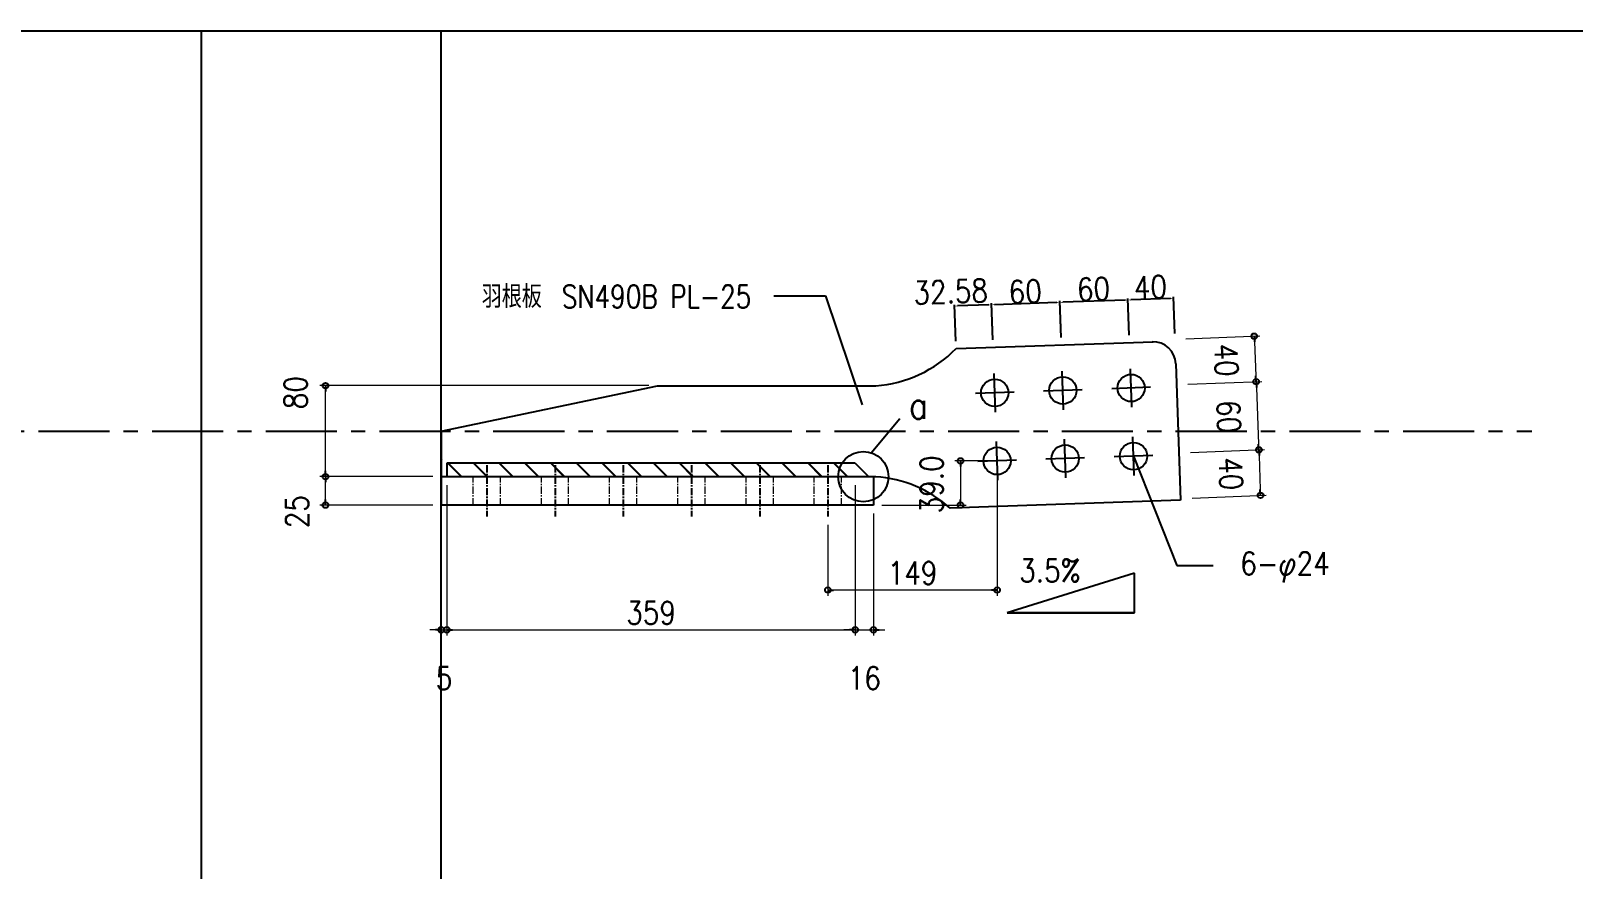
# Model space of a CAD drawing. Extents: x 89504 to 815623, y -104886 to 219894.
# Drawn here: x 812910 to 814266, y -102654 to -101916 of the extents above; entities that cross this region are included whole.
import ezdxf
from ezdxf.enums import TextEntityAlignment as Align

# ---------------------------------------------------------------- set-up
doc = ezdxf.new("R2010")
doc.units = 0
doc.header["$MEASUREMENT"] = 0
doc.linetypes.add('CENTER1', pattern=[10, 6.25, -1.25, 1.25, -1.25])
doc.linetypes.add('DUMMY', pattern=[0])
doc.layers.get('0').update_dxf_attribs({"color": 3, "linetype": 'CONTINUOUS'})
doc.layers.get('Defpoints').update_dxf_attribs({"linetype": 'CONTINUOUS'})
for name, color, linetype, plot in [('00_ADDL', 253, 'CONTINUOUS', False), ('_1-F_ADDL', 8, 'DUMMY', False), ('waku$0$DEF', 161, 'CONTINUOUS', False)]:
    doc.layers.add(name, color=color, linetype=linetype, plot=plot)
for name, color, linetype in [('I図面枠', 211, 'CONTINUOUS'), ('寸法', 4, 'CONTINUOUS'), ('金物', 7, 'CONTINUOUS')]:
    doc.layers.add(name, color=color, linetype=linetype)
doc.styles.add('DRACAD', font='txt', dxfattribs={"width": 0.85, "bigfont": 'extfont2'})
doc.styles.add('KANJI', font='simplex.shx', dxfattribs={"width": 0.7, "bigfont": 'extfont2.shx'})
doc.styles.add('S020', font='simplex.shx', dxfattribs={"width": 0.8, "height": 100, "bigfont": 'extfont2.shx'})
doc.styles.get("Standard").update_dxf_attribs({"font": 'arial.ttf'})
doc.dimstyles.new('ISO-25', dxfattribs={"dimtxt": 2.5, "dimasz": 2.5, "dimexe": 1.25, "dimexo": 0.625, "dimtad": 1, "dimdec": 4, "dimdsep": 46, "dimtxsty": 'Standard', "dimcen": 2.5, "dimadec": 0, "dimazin": 0, "dimtfac": 1, "dimtdec": 4, "dimtmove": 0, "dimatfit": 3, "dimfxl": 1, "dimtolj": 1, "dimtzin": 0, "dimarcsym": 0})
doc.dimstyles.new('S5', dxfattribs={"dimscale": 5, "dimtxt": 4, "dimasz": 1, "dimexe": 1, "dimexo": 1.5, "dimgap": 1, "dimtad": 1, "dimtxsty": 'KANJI', "dimblk": 'ORIGIN', "dimcen": 0, "dimclrd": 256, "dimclre": 256, "dimclrt": 256, "dimadec": 0, "dimazin": 0, "dimtfac": 1, "dimtmove": 2, "dimatfit": 2, "dimfxl": 1, "dimtolj": 2, "dimlwd": 5, "dimlwe": 5, "dimarcsym": 0})

# ---------------------------------------------------------------- blocks, each defined once
blk = doc.blocks.new('waku')
at = {"layer": 'waku$0$DEF'}
blk.add_lwpolyline([(-76102, 40666), (92098, 40666), (92098, -78134), (-76102, -78134)], close=True, dxfattribs=at)
blk = doc.blocks.new('_ORIGIN')
at = {"color": 0, "linetype": 'ByBlock'}
blk.add_line((0, 0), (-1, 0), dxfattribs=at)
blk.add_circle((0, 0), 0.5, dxfattribs=at)
blk = doc.blocks.new('*D153')
at = {"layer": 'Defpoints', "color": 0, "linetype": 'Continuous', "transparency": 16777216}
for p in [(813271.2, -102308.4), (813276.2, -102327.4), (813276.2, -102443.1)]:
    blk.add_point(p, dxfattribs=at)
at = {"layer": '寸法', "linetype": 'Continuous', "lineweight": 5, "transparency": 16777216}
for p, q in [((813271.2, -102315.9), (813271.2, -102448.1)), ((813276.2, -102334.9), (813276.2, -102448.1)), ((813266.2, -102443.1), (813261.2, -102443.1)), ((813271.2, -102443.1), (813276.2, -102443.1)), ((813281.2, -102443.1), (813286.2, -102443.1))]:
    blk.add_line(p, q, dxfattribs=at)
at = {"layer": '寸法', "linetype": 'Continuous', "lineweight": 5, "transparency": 16777216, "xscale": 5, "yscale": 5, "zscale": 5}
blk.add_blockref('_ORIGIN', (813271.2, -102443.1), dxfattribs=at)
at = {"layer": '寸法', "linetype": 'Continuous', "lineweight": 5, "transparency": 16777216, "xscale": 5, "yscale": 5, "zscale": 5, "rotation": 180}
blk.add_blockref('_ORIGIN', (813276.2, -102443.1), dxfattribs=at)
at = {"layer": '寸法', "linetype": 'Continuous', "transparency": 16777216, "insert": (813273.7, -102485.6), "char_height": 20, "attachment_point": 5, "style": 'DRACAD'}
blk.add_mtext('\\A2;5', dxfattribs=at)
blk = doc.blocks.new('*D154')
at = {"layer": 'Defpoints', "color": 0, "linetype": 'Continuous', "transparency": 16777216}
for p in [(813276.2, -102308.4), (813635.2, -102308.4), (813635.2, -102443.1)]:
    blk.add_point(p, dxfattribs=at)
at = {"layer": '寸法', "linetype": 'Continuous', "lineweight": 5, "transparency": 16777216}
for p, q in [((813276.2, -102315.9), (813276.2, -102448.1)), ((813635.2, -102315.9), (813635.2, -102448.1)), ((813281.2, -102443.1), (813630.2, -102443.1))]:
    blk.add_line(p, q, dxfattribs=at)
at = {"layer": '寸法', "linetype": 'Continuous', "lineweight": 5, "transparency": 16777216, "xscale": 5, "yscale": 5, "zscale": 5, "rotation": 180}
blk.add_blockref('_ORIGIN', (813276.2, -102443.1), dxfattribs=at)
at = {"layer": '寸法', "linetype": 'Continuous', "lineweight": 5, "transparency": 16777216, "xscale": 5, "yscale": 5, "zscale": 5}
blk.add_blockref('_ORIGIN', (813635.2, -102443.1), dxfattribs=at)
at = {"layer": '寸法', "linetype": 'Continuous', "transparency": 16777216, "insert": (813455.7, -102428.1), "char_height": 20, "attachment_point": 5, "style": 'DRACAD'}
blk.add_mtext('\\A2;359', dxfattribs=at)
blk = doc.blocks.new('*D155')
at = {"layer": 'Defpoints', "color": 0, "linetype": 'Continuous', "transparency": 16777216}
for p in [(813635.2, -102308.4), (813651.2, -102333.4), (813651.2, -102443.1)]:
    blk.add_point(p, dxfattribs=at)
at = {"layer": '寸法', "linetype": 'Continuous', "lineweight": 5, "transparency": 16777216}
for p, q in [((813635.2, -102315.9), (813635.2, -102448.1)), ((813651.2, -102340.9), (813651.2, -102448.1)), ((813630.2, -102443.1), (813625.2, -102443.1)), ((813635.2, -102443.1), (813651.2, -102443.1)), ((813656.2, -102443.1), (813661.2, -102443.1))]:
    blk.add_line(p, q, dxfattribs=at)
at = {"layer": '寸法', "linetype": 'Continuous', "lineweight": 5, "transparency": 16777216, "xscale": 5, "yscale": 5, "zscale": 5}
blk.add_blockref('_ORIGIN', (813635.2, -102443.1), dxfattribs=at)
at = {"layer": '寸法', "linetype": 'Continuous', "lineweight": 5, "transparency": 16777216, "xscale": 5, "yscale": 5, "zscale": 5, "rotation": 180}
blk.add_blockref('_ORIGIN', (813651.2, -102443.1), dxfattribs=at)
at = {"layer": '寸法', "linetype": 'Continuous', "transparency": 16777216, "insert": (813643.2, -102485.6), "char_height": 20, "attachment_point": 5, "style": 'DRACAD'}
blk.add_mtext('\\A2;16', dxfattribs=at)
blk = doc.blocks.new('*D156')
at = {"layer": 'Defpoints', "color": 0, "transparency": 16777216}
for p in [(813759.9, -102294.6), (813611.2, -102343.4), (813611.2, -102408.1)]:
    blk.add_point(p, dxfattribs=at)
at = {"layer": '寸法', "lineweight": 5, "transparency": 16777216}
for p, q in [((813759.9, -102302.1), (813759.9, -102413.1)), ((813611.2, -102350.9), (813611.2, -102413.1)), ((813754.9, -102408.1), (813616.2, -102408.1))]:
    blk.add_line(p, q, dxfattribs=at)
at = {"layer": '寸法', "lineweight": 5, "transparency": 16777216, "xscale": 5, "yscale": 5, "zscale": 5, "rotation": 180}
blk.add_blockref('_ORIGIN', (813611.2, -102408.1), dxfattribs=at)
at = {"layer": '寸法', "lineweight": 5, "transparency": 16777216, "xscale": 5, "yscale": 5, "zscale": 5}
blk.add_blockref('_ORIGIN', (813759.9, -102408.1), dxfattribs=at)
at = {"layer": '寸法', "transparency": 16777216, "insert": (813685.6, -102393.1), "char_height": 20, "attachment_point": 5, "style": 'DRACAD'}
blk.add_mtext('\\A2;149', dxfattribs=at)
blk = doc.blocks.new('*D157')
at = {"layer": 'Defpoints', "color": 0, "transparency": 16777216}
for p in [(813759.9, -102294.6), (813651.2, -102333.4), (813727.8, -102333.4)]:
    blk.add_point(p, dxfattribs=at)
at = {"layer": '寸法', "lineweight": 5, "transparency": 16777216}
for p, q in [((813752.4, -102294.6), (813722.8, -102294.6)), ((813727.8, -102299.6), (813727.8, -102328.4)), ((813658.7, -102333.4), (813732.8, -102333.4))]:
    blk.add_line(p, q, dxfattribs=at)
at = {"layer": '寸法', "lineweight": 5, "transparency": 16777216, "xscale": 5, "yscale": 5, "zscale": 5}
for p, rotation in [((813727.8, -102294.6), 90), ((813727.8, -102333.4), 270)]:
    blk.add_blockref('_ORIGIN', p, dxfattribs=dict(at, rotation=rotation))
at = {"layer": '寸法', "transparency": 16777216, "insert": (813702.4, -102315.2), "char_height": 20, "attachment_point": 5, "rotation": 90, "style": 'DRACAD'}
blk.add_mtext('\\A2;39.0', dxfattribs=at)
blk = doc.blocks.new('*D158')
at = {"layer": 'Defpoints', "color": 0, "transparency": 16777216}
for p in [(813169.4, -102228.4), (813461.2, -102228.4), (813271.2, -102308.4)]:
    blk.add_point(p, dxfattribs=at)
at = {"layer": '寸法', "lineweight": 5, "transparency": 16777216}
for p, q in [((813453.7, -102228.4), (813164.4, -102228.4)), ((813169.4, -102303.4), (813169.4, -102233.4)), ((813263.7, -102308.4), (813164.4, -102308.4))]:
    blk.add_line(p, q, dxfattribs=at)
at = {"layer": '寸法', "lineweight": 5, "transparency": 16777216, "xscale": 5, "yscale": 5, "zscale": 5}
for p, rotation in [((813169.4, -102228.4), 90), ((813169.4, -102308.4), 270)]:
    blk.add_blockref('_ORIGIN', p, dxfattribs=dict(at, rotation=rotation))
at = {"layer": '寸法', "transparency": 16777216, "insert": (813143.2, -102234.5), "char_height": 20, "attachment_point": 5, "rotation": 90, "style": 'DRACAD'}
blk.add_mtext('\\A2;80', dxfattribs=at)
blk = doc.blocks.new('*D159')
at = {"layer": 'Defpoints', "color": 0, "transparency": 16777216}
for p in [(813169.4, -102308.4), (813271.2, -102308.4), (813271.2, -102333.4)]:
    blk.add_point(p, dxfattribs=at)
at = {"layer": '寸法', "lineweight": 5, "transparency": 16777216}
for p, q in [((813263.7, -102308.4), (813164.4, -102308.4)), ((813169.4, -102328.4), (813169.4, -102313.4)), ((813263.7, -102333.4), (813164.4, -102333.4))]:
    blk.add_line(p, q, dxfattribs=at)
at = {"layer": '寸法', "lineweight": 5, "transparency": 16777216, "xscale": 5, "yscale": 5, "zscale": 5}
for p, rotation in [((813169.4, -102308.4), 90), ((813169.4, -102333.4), 270)]:
    blk.add_blockref('_ORIGIN', p, dxfattribs=dict(at, rotation=rotation))
at = {"layer": '寸法', "transparency": 16777216, "insert": (813144.4, -102339.2), "char_height": 20, "attachment_point": 5, "rotation": 90, "style": 'DRACAD'}
blk.add_mtext('\\A2;25', dxfattribs=at)
blk = doc.blocks.new('*D160')
at = {"layer": 'Defpoints', "color": 0, "transparency": 16777216}
for p in [(813918.5, -102187.6), (813987.7, -102224.9), (813920.1, -102227.5)]:
    blk.add_point(p, dxfattribs=at)
at = {"layer": '寸法', "lineweight": 5, "transparency": 16777216}
for p, q in [((813926, -102187.3), (813991.1, -102184.7)), ((813986.3, -102189.9), (813987.5, -102219.9)), ((813927.6, -102227.2), (813992.7, -102224.7))]:
    blk.add_line(p, q, dxfattribs=at)
at = {"layer": '寸法', "lineweight": 5, "transparency": 16777216, "xscale": 5, "yscale": 5, "zscale": 5}
for p, rotation in [((813986.1, -102184.9), 92.26815402810485), ((813987.7, -102224.9), 272.2681540281048)]:
    blk.add_blockref('_ORIGIN', p, dxfattribs=dict(at, rotation=rotation))
at = {"layer": '寸法', "transparency": 16777216, "insert": (813961.5, -102205.9), "char_height": 20, "attachment_point": 5, "rotation": 272.2682, "style": 'DRACAD'}
blk.add_mtext('\\A2;40', dxfattribs=at)
blk = doc.blocks.new('*D161')
at = {"layer": 'Defpoints', "color": 0, "transparency": 16777216}
for p in [(813922.5, -102287.5), (813924, -102327.5), (813991.6, -102324.8)]:
    blk.add_point(p, dxfattribs=at)
at = {"layer": '寸法', "lineweight": 5, "transparency": 16777216}
for p, q in [((813930, -102287.2), (813995.1, -102284.6)), ((813990.3, -102289.8), (813991.4, -102319.8)), ((813931.5, -102327.2), (813996.6, -102324.6))]:
    blk.add_line(p, q, dxfattribs=at)
at = {"layer": '寸法', "lineweight": 5, "transparency": 16777216, "xscale": 5, "yscale": 5, "zscale": 5}
for p, rotation in [((813990.1, -102284.8), 92.26815402810485), ((813991.6, -102324.8), 272.2681540281048)]:
    blk.add_blockref('_ORIGIN', p, dxfattribs=dict(at, rotation=rotation))
at = {"layer": '寸法', "transparency": 16777216, "insert": (813965.5, -102305.8), "char_height": 20, "attachment_point": 5, "rotation": 272.2682, "style": 'DRACAD'}
blk.add_mtext('\\A2;40', dxfattribs=at)
blk = doc.blocks.new('*D166')
at = {"layer": 'Defpoints', "color": 0, "transparency": 16777216}
for p in [(813920.1, -102227.5), (813922.5, -102287.5), (813990.1, -102284.8)]:
    blk.add_point(p, dxfattribs=at)
at = {"layer": '寸法', "lineweight": 5, "transparency": 16777216}
for p, q in [((813927.6, -102227.2), (813992.7, -102224.7)), ((813987.9, -102229.9), (813989.9, -102279.8)), ((813930, -102287.2), (813995.1, -102284.6))]:
    blk.add_line(p, q, dxfattribs=at)
at = {"layer": '寸法', "lineweight": 5, "transparency": 16777216, "xscale": 5, "yscale": 5, "zscale": 5}
for p, rotation in [((813987.7, -102224.9), 92.26815402810485), ((813990.1, -102284.8), 272.2681540281048)]:
    blk.add_blockref('_ORIGIN', p, dxfattribs=dict(at, rotation=rotation))
at = {"layer": '寸法', "transparency": 16777216, "insert": (813963.6, -102255.6), "char_height": 20, "attachment_point": 5, "rotation": 272.2682, "style": 'DRACAD'}
blk.add_mtext('\\A2;60', dxfattribs=at)
blk = doc.blocks.new('*D189')
at = {"layer": 'Defpoints', "color": 0, "transparency": 16777216}
for p in [(813875, -102153.1), (813876.3, -102189), (813916.3, -102187.6)]:
    blk.add_point(p, dxfattribs=at)
at = {"layer": '寸法', "color": 0, "lineweight": -2, "transparency": 16777216}
for p, q in [((813876.1, -102184), (813875, -102151.8)), ((813912.5, -102151.8), (813877.5, -102153)), ((813916.1, -102182.6), (813915, -102150.4))]:
    blk.add_line(p, q, dxfattribs=at)
at = {"layer": '寸法', "color": 0, "transparency": 16777216}
for points in [[(813877.5, -102152.6), (813877.6, -102153.4), (813875, -102153.1)], [(813912.5, -102151.3), (813912.5, -102152.2), (813915, -102151.7)]]:
    blk.add_solid(points, dxfattribs=at)
at = {"layer": '寸法', "color": 0, "transparency": 16777216, "insert": (813894.7, -102141.8), "char_height": 20, "attachment_point": 5, "rotation": 2.0307, "style": 'DRACAD'}
blk.add_mtext('\\A1;40', dxfattribs=at)
blk = doc.blocks.new('*D186')
at = {"layer": 'Defpoints', "color": 0, "transparency": 16777216}
for p in [(813815.1, -102155.2), (813816.4, -102191.1), (813876.3, -102189)]:
    blk.add_point(p, dxfattribs=at)
at = {"layer": '寸法', "color": 0, "lineweight": -2, "transparency": 16777216}
for p, q in [((813816.2, -102186.1), (813815, -102154)), ((813872.5, -102153.2), (813817.6, -102155.1)), ((813876.1, -102184), (813875, -102151.9))]:
    blk.add_line(p, q, dxfattribs=at)
at = {"layer": '寸法', "color": 0, "transparency": 16777216}
for points in [[(813817.6, -102154.7), (813817.6, -102155.5), (813815.1, -102155.2)], [(813872.5, -102152.8), (813872.6, -102153.6), (813875, -102153.1)]]:
    blk.add_solid(points, dxfattribs=at)
at = {"layer": '寸法', "color": 0, "transparency": 16777216, "insert": (813844.7, -102143.5), "char_height": 20, "attachment_point": 5, "rotation": 2.0205, "style": 'DRACAD'}
blk.add_mtext('\\A1;60', dxfattribs=at)
blk = doc.blocks.new('*D187')
at = {"layer": 'Defpoints', "color": 0, "transparency": 16777216}
for p in [(813755.1, -102157.3), (813756.4, -102193.2), (813816.3, -102191.1)]:
    blk.add_point(p, dxfattribs=at)
at = {"layer": '寸法', "color": 0, "lineweight": -2, "transparency": 16777216}
for p, q in [((813756.2, -102188.2), (813755.1, -102156.1)), ((813812.6, -102155.3), (813757.6, -102157.2)), ((813816.2, -102186.1), (813815, -102153.9))]:
    blk.add_line(p, q, dxfattribs=at)
at = {"layer": '寸法', "color": 0, "transparency": 16777216}
for points in [[(813757.6, -102156.8), (813757.6, -102157.6), (813755.1, -102157.3)], [(813812.6, -102154.9), (813812.6, -102155.7), (813815.1, -102155.2)]]:
    blk.add_solid(points, dxfattribs=at)
at = {"layer": '寸法', "color": 0, "transparency": 16777216, "insert": (813784.7, -102145.6), "char_height": 20, "attachment_point": 5, "rotation": 2.0205, "style": 'DRACAD'}
blk.add_mtext('\\A1;60', dxfattribs=at)
blk = doc.blocks.new('*D188')
at = {"layer": 'Defpoints', "color": 0, "transparency": 16777216}
for p in [(813722.6, -102158.4), (813723.8, -102194.3), (813756.4, -102193.2)]:
    blk.add_point(p, dxfattribs=at)
at = {"layer": '寸法', "color": 0, "lineweight": -2, "transparency": 16777216}
for p, q in [((813723.7, -102189.3), (813722.5, -102157.2)), ((813756.2, -102188.2), (813755.1, -102156)), ((813752.6, -102157.4), (813725.1, -102158.3))]:
    blk.add_line(p, q, dxfattribs=at)
at = {"layer": '寸法', "color": 0, "transparency": 16777216}
for points in [[(813752.6, -102157), (813752.7, -102157.8), (813755.1, -102157.3)], [(813725.1, -102157.9), (813725.1, -102158.8), (813722.6, -102158.4)]]:
    blk.add_solid(points, dxfattribs=at)
at = {"layer": '寸法', "color": 0, "transparency": 16777216, "insert": (813719.1, -102145.7), "char_height": 20, "attachment_point": 5, "rotation": 1.996, "style": 'DRACAD'}
blk.add_mtext('\\A1;32.58', dxfattribs=at)

msp = doc.modelspace()

# ---------------------------------------------------------------- hatches: boundary and pattern name
at = {"layer": '金物', "ltscale": 6}
h = msp.add_hatch(dxfattribs=at)
h.set_pattern_fill('JIS_LC_20', color=256, scale=0.8, angle=90)
h.set_pattern_definition([(135, (811367.216, -105387.432), (-11.31371, -11.31371), []), (135, (811367.216, -105387.112), (-11.31371, -11.31371), [])])
h.paths.add_polyline_path([(813455.21647, -102308.43157), (813276.21647, -102308.43157), (813276.21647, -102296.43157), (813455.21647, -102296.43157)])
h.paths.add_polyline_path([(813635.21647, -102308.43157), (813455.21647, -102308.43157), (813455.21647, -102296.43157), (813635.21647, -102296.43157)])
h.paths.add_polyline_path([(813633.21647, -102308.43157), (813635.21647, -102302.43157)], flags=17)

# ---------------------------------------------------------------- linework, layer by layer
at = {"layer": '00_ADDL'}
msp.add_line((813271.21647, -102946.5074), (813271.21647, -101916.41828), dxfattribs=at)
at = {"layer": '_1-F_ADDL'}
msp.add_lwpolyline([(813060.29448, -101916.41828), (815111.66776, -101916.41828), (815111.66776, -103301.41828), (813060.29448, -103301.41828)], close=True, dxfattribs=at)
at = {"layer": '寸法'}
for p, q in [((813563.65247, -102149.5332), (813609.15314, -102149.5332)), ((813609.15314, -102149.5332), (813641.27105, -102245.14518)), ((813758.4273, -102251.64015), (813757.24072, -102217.66086)), ((813818.39075, -102249.54618), (813817.20417, -102215.56689)), ((813878.3542, -102247.45221), (813877.16762, -102213.47292)), ((813774.82365, -102234.05721), (813740.84436, -102235.24379)), ((813834.7871, -102231.96324), (813800.80781, -102233.14982)), ((813894.75055, -102229.86927), (813860.77126, -102231.05585)), ((813760.52127, -102311.6036), (813759.33469, -102277.62431)), ((813820.48472, -102309.50963), (813819.29814, -102275.53034)), ((813880.44817, -102307.41566), (813879.26159, -102273.43637)), ((813836.88107, -102291.92669), (813802.90178, -102293.11327)), ((813896.84452, -102289.83272), (813862.86523, -102291.0193)), ((813879.85488, -102290.42601), (813917.92758, -102386.43848)), ((813776.91762, -102294.02066), (813742.93833, -102295.20724)), ((813917.92758, -102386.43848), (813950.07497, -102386.43848))]:
    msp.add_line(p, q, dxfattribs=at)
at = {"layer": '寸法', "ltscale": 4}
msp.add_line((813649.32244, -102287.53466), (813674.35935, -102257.1475), dxfattribs=at)
at = {"layer": '寸法', "linetype": 'CENTER1', "ltscale": 10}
msp.add_line((811816.92787, -102268.43157), (814230.10203, -102268.43157), dxfattribs=at)
at = {"layer": '寸法', "linetype": 'CENTER1'}
for p, q in [((813311.21647, -102298.43157), (813311.21647, -102343.43157)), ((813371.21647, -102298.43157), (813371.21647, -102343.43157)), ((813431.21647, -102298.43157), (813431.21647, -102343.43157)), ((813491.21647, -102298.43157), (813491.21647, -102343.43157)), ((813551.21647, -102298.43157), (813551.21647, -102343.43157)), ((813611.21647, -102298.43157), (813611.21647, -102343.43157))]:
    msp.add_line(p, q, dxfattribs=at)
at = {"layer": '寸法', "linetype": 'Continuous'}
for p, q in [((813880.66251, -102393.22645), (813768.6789, -102428.27018)), ((813880.66251, -102428.27018), (813880.66251, -102393.22645)), ((813880.66251, -102428.27018), (813768.6789, -102428.27018)), ((813768.6789, -102428.27018), (813880.66251, -102428.27018))]:
    msp.add_line(p, q, dxfattribs=at)
msp.add_circle((813642.31647, -102308.43157), 22.04007, dxfattribs=at)
at = {"layer": '金物'}
for p, q in [((813723.88016, -102195.81178), (813897.05073, -102189.77676)), ((813897.05073, -102189.77676), (813897.05073, -102189.77676)), ((813917.03855, -102209.07877), (813921.22649, -102329.00566)), ((813271.21647, -102268.43157), (813461.21647, -102228.43157)), ((813271.21647, -102268.43157), (813461.21647, -102228.43157)), ((813271.21647, -102268.43157), (813461.21647, -102228.43157)), ((813271.21647, -102268.43157), (813461.21647, -102228.43157)), ((813461.21647, -102228.43157), (813461.21647, -102228.43157)), ((813461.21647, -102228.43157), (813653.21647, -102228.43157)), ((813461.21647, -102228.43157), (813461.21647, -102228.43157)), ((813461.21647, -102228.43157), (813653.21647, -102228.43157)), ((813461.21647, -102228.43157), (813461.21647, -102228.43157)), ((813461.21647, -102228.43157), (813653.21647, -102228.43157)), ((813271.21647, -102268.43157), (813271.21647, -102333.43157)), ((813271.21647, -102333.43157), (813271.21647, -102268.43157)), ((813271.21647, -102268.43157), (813271.21647, -102268.43157)), ((813271.21647, -102268.43157), (813271.21647, -102268.43157)), ((813271.21647, -102268.43157), (813271.21647, -102333.43157)), ((813272.52589, -102293.20163), (813272.52589, -102293.20163)), ((813635.21647, -102296.43157), (813276.21647, -102296.43157)), ((813653.21647, -102308.43157), (813271.21647, -102308.43157)), ((813653.21647, -102308.43157), (813271.21647, -102308.43157)), ((813271.21647, -102308.43157), (813271.21647, -102308.43157)), ((813653.21647, -102308.43157), (813271.21647, -102308.43157)), ((813271.21647, -102308.43157), (813271.21647, -102308.43157)), ((813271.5226, -102318.18149), (813271.5226, -102318.18149)), ((813651.21647, -102308.43157), (813651.21647, -102333.43157)), ((813651.21647, -102308.43157), (813651.21647, -102308.43157)), ((813651.21647, -102308.43157), (813651.21647, -102333.43157)), ((813651.21647, -102308.43157), (813651.21647, -102333.43157)), ((813651.21647, -102333.43157), (813271.21647, -102333.43157)), ((813651.21647, -102333.43157), (813271.21647, -102333.43157)), ((813271.21647, -102333.43157), (813271.21647, -102333.43157)), ((813651.21647, -102333.43157), (813271.21647, -102333.43157)), ((813271.21647, -102333.43157), (813271.21647, -102333.43157)), ((813651.21647, -102333.43157), (813651.21647, -102333.43157)), ((813651.21647, -102333.43157), (813651.21647, -102333.43157)), ((813651.21647, -102333.43157), (813651.21647, -102333.43157)), ((813651.21647, -102333.43157), (813651.21647, -102333.43157)), ((813651.21647, -102333.43157), (813651.21647, -102333.43157)), ((813921.22649, -102329.00566), (813718.66262, -102336.07935)), ((813921.19961, -102327.59196), (813921.19961, -102327.59196)), ((813921.22649, -102329.00566), (813921.22649, -102329.00566))]:
    msp.add_line(p, q, dxfattribs=at)
at = {"layer": '金物', "lineweight": 18}
for p, q in [((813653.21647, -102228.43157), (813461.21647, -102228.43157)), ((813271.21647, -102268.43157), (813271.21647, -102308.43157)), ((813271.21647, -102308.43157), (813271.21647, -102333.43157)), ((813653.21647, -102308.43157), (813271.21647, -102308.43157)), ((813651.21647, -102333.43157), (813651.21647, -102308.43157)), ((813271.21647, -102333.43157), (813651.21647, -102333.43157))]:
    msp.add_line(p, q, dxfattribs=at)
at = {"layer": '金物', "linetype": 'Continuous'}
for p, q in [((813276.21647, -102296.43157), (813276.21647, -102308.43157)), ((813635.21647, -102296.43157), (813647.21647, -102308.43157))]:
    msp.add_line(p, q, dxfattribs=at)
at = {"layer": '金物', "linetype": 'CENTER1', "lineweight": 18}
for p, q in [((813299.21647, -102333.43157), (813299.21647, -102308.43157)), ((813323.21647, -102333.43157), (813323.21647, -102308.43157)), ((813359.21647, -102333.43157), (813359.21647, -102308.43157)), ((813383.21647, -102333.43157), (813383.21647, -102308.43157)), ((813419.21647, -102333.43157), (813419.21647, -102308.43157)), ((813443.21647, -102333.43157), (813443.21647, -102308.43157)), ((813479.21647, -102333.43157), (813479.21647, -102308.43157)), ((813503.21647, -102333.43157), (813503.21647, -102308.43157)), ((813539.21647, -102333.43157), (813539.21647, -102308.43157)), ((813563.21647, -102333.43157), (813563.21647, -102308.43157)), ((813599.21647, -102333.43157), (813599.21647, -102308.43157)), ((813623.21647, -102333.43157), (813623.21647, -102308.43157))]:
    msp.add_line(p, q, dxfattribs=at)
at = {"layer": '金物'}
for centre in [(813757.83401, -102234.6505), (813817.79746, -102232.55653), (813877.76091, -102230.46256), (813879.85488, -102290.42601), (813759.92798, -102294.61395), (813819.89143, -102292.51998)]:
    msp.add_circle(centre, 12, dxfattribs=at)
at = {"layer": '金物', "ltscale": 2}
for centre, start, end in [((813645.42655, -102118.70775), 274.06094121, 315.4970715), ((813645.42655, -102418.1554), 48.25761527, 85.93905879)]:
    msp.add_arc(centre, 110, start, end, dxfattribs=at)
at = {"layer": '金物'}
msp.add_arc((813897.05073, -102209.77676), 20, 2, 92, dxfattribs=at)

# ---------------------------------------------------------------- block references
at = {"layer": 'I図面枠', "xscale": 0.025, "yscale": 0.025, "zscale": 0.025}
msp.add_blockref('waku', (813320.15095, -102933.07418), dxfattribs=at)

# ---------------------------------------------------------------- texts
at = {"layer": '寸法', "style": 'S020', "width": 0.8}
msp.add_text('羽根板\u3000SN490B PL-25', height=20, dxfattribs=at).set_placement((813425.32281, -102150.08697), align=Align.MIDDLE_CENTER)
at = {"layer": '寸法', "ltscale": 4, "style": 'DRACAD', "width": 0.85}
msp.add_text('a', height=24, dxfattribs=at).set_placement((813699.10359, -102245.6476), align=Align.MIDDLE_RIGHT)
at = {"layer": '寸法', "char_height": 20, "width": 98.9799312, "attachment_point": 3, "style": 'DRACAD'}
for s, insert in [('3.5%', (813833.3323, -102380.96534)), ('6-φ24', (814052.46189, -102374.71515))]:
    msp.add_mtext(s, dxfattribs=dict(at, insert=insert))

# ---------------------------------------------------------------- dimensions: what is measured, and where the dimension line sits
at = {"layer": '寸法'}
for p1, p2, distance, picture, middle in [((813876.31291, -102188.99743), (813816.35021, -102191.11283), -35.91932, '*D186', (813844.69056, -102143.53975)), ((813916.2878, -102187.58001), (813876.31291, -102188.99743), -35.92647, '*D189', (813894.65079, -102141.76649)), ((813816.34946, -102191.0914), (813756.38676, -102193.2068), -35.91932, '*D187', (813784.72711, -102145.63372))]:
    dim = msp.add_aligned_dim(p1=p1, p2=p2, distance=distance, dimstyle='ISO-25', override={"dimtxt": 20, "dimexo": 5, "dimtxsty": 'DRACAD', "dimtmove": 2}, dxfattribs=at)
    dim.commit()
    dim.dimension.update_dxf_attribs({"geometry": picture, "text_midpoint": middle})
for base, p1, p2, angle, dimstyle, override, picture, middle, dimtype in [((813722.57733, -102158.43115), (813756.38572, -102193.17691), (813723.82777, -102194.31156), 181.99596061, 'ISO-25', {"dimtxt": 20, "dimexo": 5, "dimdec": 2, "dimtxsty": 'DRACAD', "dimtmove": 2}, '*D188', (813719.14815, -102145.68372), 161), ((813987.68489, -102224.85635), (813918.501, -102187.56518), (813920.08406, -102227.53384), 92.26815403, 'S5', {"dimtxsty": 'DRACAD'}, '*D160', (813961.50739, -102205.87749), 160), ((813169.40858, -102228.43157), (813271.21647, -102308.43157), (813461.21647, -102228.43157), 270, 'S5', {"dimtxsty": 'DRACAD'}, '*D158', (813143.15858, -102234.50461), 160), ((813990.05948, -102284.80934), (813920.08406, -102227.53384), (813922.45865, -102287.48684), 92.26815403, 'S5', {"dimtxsty": 'DRACAD'}, '*D166', (813963.56188, -102255.57354), 160), ((813991.64253, -102324.778), (813922.45865, -102287.48684), (813924.0417, -102327.4555), 92.26815403, 'S5', {"dimtxsty": 'DRACAD'}, '*D161', (813965.46503, -102305.79914), 160), ((813169.40858, -102308.43157), (813271.21647, -102333.43157), (813271.21647, -102308.43157), 270, 'S5', {"dimtxsty": 'DRACAD'}, '*D159', (813144.40858, -102339.18734), 160)]:
    dim = msp.add_linear_dim(base=base, p1=p1, p2=p2, angle=angle, dimstyle=dimstyle, override=override, dxfattribs=at)
    dim.commit()
    dim.dimension.update_dxf_attribs({"geometry": picture, "text_midpoint": middle, "dimtype": dimtype})
dim = msp.add_linear_dim(base=(813727.80897, -102333.43157), p1=(813759.92798, -102294.61395), p2=(813651.21647, -102333.43157), angle=90, text='39.0', dimstyle='S5', override={"dimtxsty": 'DRACAD'}, dxfattribs=at)
dim.commit()
dim.dimension.update_dxf_attribs({"geometry": '*D157', "text_midpoint": (813702.40309, -102315.16529), "dimtype": 160})
dim = msp.add_linear_dim(base=(813611.21647, -102408.12676), p1=(813759.92798, -102294.61395), p2=(813611.21647, -102343.43157), text='149', dimstyle='S5', override={"dimtxsty": 'DRACAD'}, dxfattribs=at)
dim.commit()
dim.dimension.update_dxf_attribs({"geometry": '*D156', "text_midpoint": (813685.57222, -102393.12676)})
at = {"layer": '寸法', "linetype": 'Continuous'}
for base, p1, p2, picture, middle in [((813276.21647, -102443.11645), (813271.21647, -102308.43157), (813276.21647, -102327.43157), '*D153', (813273.71647, -102485.61645)), ((813635.21647, -102443.11645), (813276.21647, -102308.43157), (813635.21647, -102308.43157), '*D154', (813455.71647, -102428.11645)), ((813651.21647, -102443.11645), (813635.21647, -102308.43157), (813651.21647, -102333.43157), '*D155', (813643.21647, -102485.61645))]:
    dim = msp.add_linear_dim(base=base, p1=p1, p2=p2, dimstyle='S5', override={"dimtxsty": 'DRACAD'}, dxfattribs=at)
    dim.commit()
    dim.dimension.update_dxf_attribs({"geometry": picture, "text_midpoint": middle})

doc.saveas('drawing.dxf')
